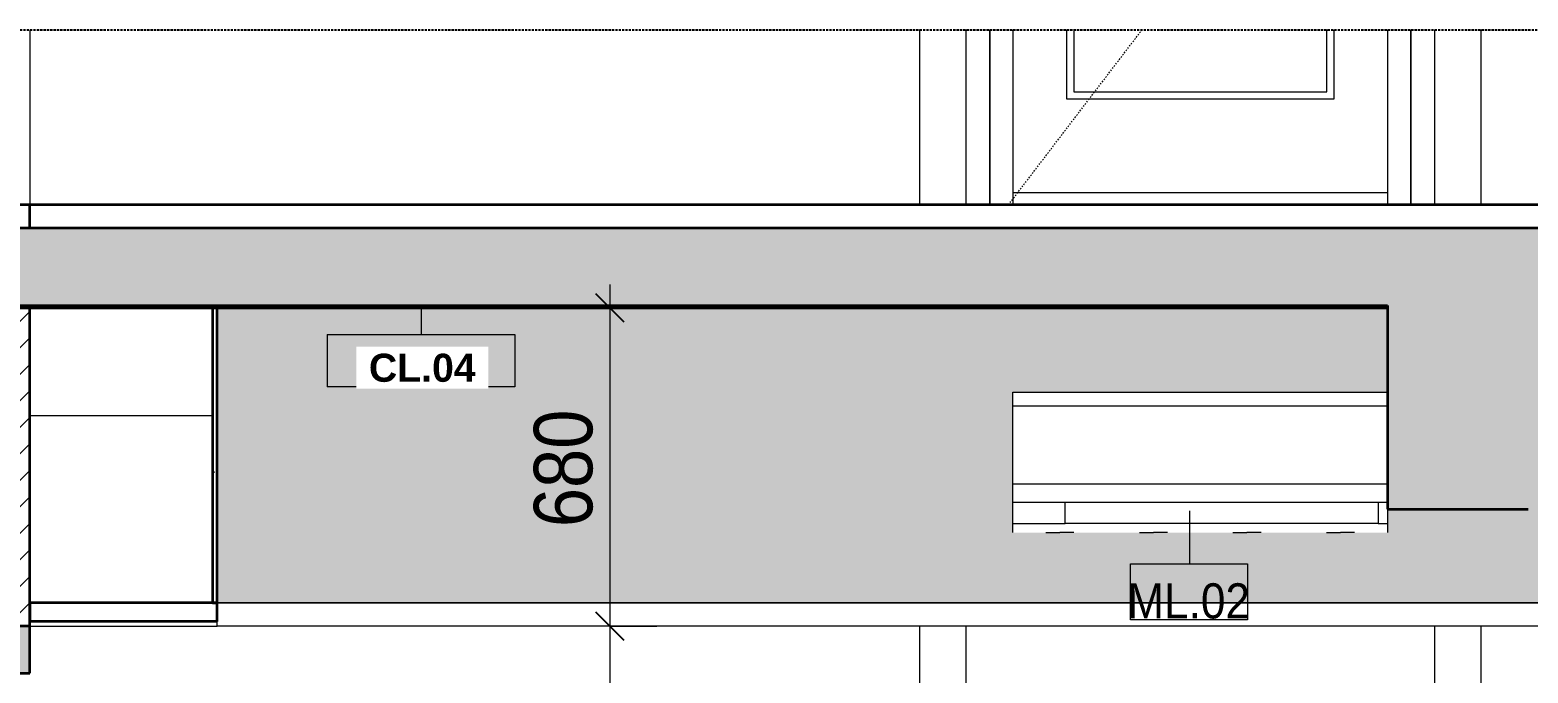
# Model space of a CAD drawing. Header units: millimetres. Extents: x 31444 to 224909, y 392 to 78637.
# Drawn here: x 49257 to 52457, y 4600 to 5973 of the extents above; entities that cross this region are included whole.
import ezdxf

# ---------------------------------------------------------------- set-up
doc = ezdxf.new("R2010")
doc.units = ezdxf.units.MM
for name, pattern in [('Centre', [31.75, 6.35, -4.7625, 15.875, -4.7625]), ('Dash', [6, 3, -3]), ('Hidden', [7.14375, 4.7625, -2.38125]), ('IMPORT-CENTER _2_', [40.64, 25.4, -5.08, 5.08, -5.08])]:
    doc.linetypes.add(name, pattern=pattern)
for name, color, linetype, lineweight in [('0-4', 90, 'Continuous', 5), ('A-ANNO-DIMS', 211, 'Continuous', 9), ('A-ANNO-DIMS-50', 211, 'Continuous', 9), ('A-CLNG', 13, 'Continuous', 18), ('A-CLNG-1', 250, 'Continuous', 35), ('A-CLNG-2', 7, 'Continuous', 18), ('A-CLNG-FNSH-1', 7, 'Continuous', 18), ('A-CLNG-IDEN', 151, 'Continuous', 9), ('A-CLNG-PATT-1', 7, 'Continuous', 18), ('A-CLNG-PATT-2', 71, 'Continuous', 25), ('A-DETL-GENF', 92, 'Continuous', 18), ('A-DETL-GENF-4', 9, 'Continuous', 18), ('A-DETL-GENF-5', 92, 'Hidden', 25), ('A-DETL-GENF-HDLN-1', 7, 'Dash', 18), ('A-DETL-MEDM', 33, 'Continuous', 35), ('A-DOOR', 31, 'Continuous', 18), ('A-DOOR-3', 7, 'Continuous', 18), ('A-FLOR-FNSH-1', 250, 'Continuous', 35), ('A-FLOR-LEVL-2', 51, 'Centre', 9), ('A-FLOR-PATT-1', 253, 'Continuous', 18), ('A-WALL', 113, 'Continuous', 18), ('A-WALL-2', 250, 'Continuous', 35), ('A-WALL-3', 7, 'Continuous', 18), ('A-WALL-PATT-2', 111, 'Continuous', 18), ('G-IMPT', 8, 'Continuous', 18), ('G-IMPT-5', 8, 'IMPORT-CENTER _2_', 18), ('M-EQPM', 50, 'Continuous', 18), ('M-EQPM-2', 7, 'Continuous', 18), ('M-EQPM-4', 50, 'Continuous', 25), ('M-EQPM-IDEN', 50, 'Continuous', 9), ('S-BEAM-1', 7, 'Continuous', 18), ('S-COLS-9', 7, 'Continuous', 18)]:
    doc.layers.add(name, color=color, linetype=linetype, lineweight=lineweight)
doc.styles.add('Arial_1', font='arial.ttf', dxfattribs={"width": 0.9, "height": 75})
doc.styles.add('Arial_B_3', font='arialbd.ttf', dxfattribs={"height": 60})
doc.styles.add('UTM Avo', font='', dxfattribs={"width": 0.9, "height": 125})
doc.styles.get('UTM Avo').set_extended_font_data('UTM Avo')
doc.dimstyles.new('1_Dim_chi_tiet_2_5', dxfattribs={"dimscale": 304.8, "dimtxt": 124.912619, "dimasz": 0.19685, "dimexe": 0.164042, "dimexo": 0.0625, "dimgap": 0.016404, "dimtad": 1, "dimdec": 0, "dimrnd": 5, "dimzin": 0, "dimdsep": 46, "dimtxsty": 'UTM Avo', "dimblk1": 'OBLIQUE', "dimblk2": 'OBLIQUE', "dimsah": 1, "dimcen": 0.09, "dimdle": 0.164042, "dimazin": 0, "dimtfac": 1, "dimtdec": 4, "dimtix": 1, "dimtmove": 0, "dimatfit": 3, "dimfxl": 0.328084, "dimfxlon": 1, "dimtvp": 1, "dimtolj": 1, "dimtzin": 0, "dimarcsym": 2})
pattern_1 = [(50, (37692.33, 15875), (364.368, -31.878), [38.1, -419.1]), (355, (37692.33, 15875), (-70.486, 382.113), [30.48, -335.28]), (100.451, (37722.7, 15872.34), (293.885, 350.233), [32.38, -356.18]), (46.184, (37692.33, 15976.6), (542.158, -84.086), [57.15, -628.65]), (96.636, (37737.5, 15969.6), (474.805, 494.855), [48.57, -534.27]), (351.184, (37692.33, 15976.6), (474.81, 494.85), [45.72, -502.92]), (21, (37743.13, 15951.2), (303.2285, -204.5305), [38.1, -419.1]), (326, (37743.13, 15951.2), (123.604, 368.376), [30.48, -335.28]), (71.451, (37768.4, 15934.16), (426.834, 163.843), [32.38, -356.18]), (37.5, (37692.33, 15875), (6.1766, 169.1102), [3.353, -327.863, 3.353, -337.007, -336.55]), (37.5, (37692.33, 15875), (6.1766, 169.1102), [-671.576, 3.353, -333.197]), (7.5, (37692.33, 15875), (133.639, 200.3615), [3.353, -190.703, 3.353, -320.243, -128.27]), (7.5, (37692.33, 15875), (133.639, 200.3615), [-517.652, 3.353, -124.917]), (327.5, (37579.05, 15875), (271.1818, -11.4584), [3.353, -123.647, 3.353, -392.887, -525.78]), (327.5, (37579.05, 15875), (271.1818, -11.4584), [-523.24, 3.353, -522.427]), (317.5, (37528.25, 15875), (296.2585, 50.853), [3.353, -161.747, 3.353, -259.791, -373.38]), (317.5, (37528.25, 15875), (296.2585, 50.853), [-428.244, 3.353, -370.027]), (45, (37692.33, 15875), (-125.7236, 125.7236), []), (45, (37692.33, 16065.5), (-125.7236, 125.7236), [])]
pattern_2 = [(0, (37692.33, 15875), (406.4, 101.6), [16.764, -288.036, 16.764, -288.036, -1625.6]), (0, (37692.33, 15875), (406.4, 101.6), [-609.6, 16.764, -592.836, 16.764, -288.036, -711.2]), (0, (37692.33, 15875), (406.4, 101.6), [-1524, 16.764, -186.436, 16.764, -491.236]), (120, (37844.73, 15925.8), (-291.1882, 301.1527), [16.764, -288.036, 16.764, -288.036, -1625.6]), (120, (37844.73, 15925.8), (-291.1882, 301.1527), [-609.6, 16.764, -592.836, 16.764, -288.036, -711.2]), (120, (37844.73, 15925.8), (-291.1882, 301.1527), [-1524, 16.764, -186.436, 16.764, -491.236]), (240, (37895.53, 16129), (-115.2118, -402.7527), [16.764, -288.036, 16.764, -288.036, -1625.6]), (240, (37895.53, 16129), (-115.2118, -402.7527), [-609.6, 16.764, -592.836, 16.764, -288.036, -711.2]), (240, (37895.53, 16129), (-115.2118, -402.7527), [-1524, 16.764, -186.436, 16.764, -491.236])]

# ---------------------------------------------------------------- blocks, each defined once
blk = doc.blocks.new('NCV_TKTC_KET CAU_rvt-2-TKCS_CĂN HỘ LOẠI 3 - MẶT CẮT 1')
at = {"layer": 'A-FLOR-PATT-1'}
h = blk.add_hatch(dxfattribs=at)
h.set_pattern_fill('FP_3', color=256, style=0, pattern_type=2)
h.set_pattern_definition(pattern_1)
h.paths.add_polyline_path([(37697, 5380), (37952.6, 5380), (37952.6, 5385), (33952.6, 5385), (33952.6, 5380), (37552.6, 5380)])
h.paths.add_polyline_path([(41852.6, 5380), (41852.6, 5385), (38252.6, 5385), (38252.6, 5380), (41846.5, 5380)])
h = blk.add_hatch(dxfattribs=at)
h.set_pattern_fill('FP_3', color=256, style=0, pattern_type=2)
h.set_pattern_definition(pattern_1)
h.paths.add_polyline_path([(37697, 5380), (37952.6, 5380), (37952.6, 5385), (33952.6, 5385), (33952.6, 5380), (37552.6, 5380)])
h.paths.add_polyline_path([(41852.6, 5380), (41852.6, 5385), (38252.6, 5385), (38252.6, 5380), (41846.5, 5380)])
at = {"layer": 'A-FLOR-FNSH-1'}
blk.add_line((33952.6, 5380), (37952.6, 5380), dxfattribs=at)
at = {"layer": 'S-BEAM-1'}
blk.add_line((35052.6, 5150), (35442.4, 5150), dxfattribs=at)
blk = doc.blocks.new('DOOR_CW_01 CANH MO-PANEL KINH - DIG_01-900x2200-CỬA NHÔM KÍNH-901215-TKCS_CĂN HỘ LOẠI 3 - MẶT CẮT 1')
at = {"layer": 'A-DETL-GENF-HDLN-1'}
blk.add_line((37142.6, 5600), (37427.8, 5973.5), dxfattribs=at)
at = {"layer": 'A-DOOR-3'}
for p, q in [((37102.6, 5973.5), (37102.6, 5600)), ((37152.6, 5600), (37152.6, 5973.5)), ((37267.6, 5826), (37267.6, 5973.5)), ((37282.6, 5973.5), (37282.6, 5841)), ((37822.6, 5841), (37822.6, 5973.5)), ((37837.6, 5973.5), (37837.6, 5826)), ((37952.6, 5973.5), (37952.6, 5600)), ((38002.6, 5600), (38002.6, 5973.5)), ((37837.6, 5826), (37267.6, 5826)), ((37282.6, 5841), (37822.6, 5841)), ((37152.6, 5626), (37952.6, 5626))]:
    blk.add_line(p, q, dxfattribs=at)
blk = doc.blocks.new('NCV_TKTC_TANG 2_rvt-2-TKCS_CĂN HỘ LOẠI 3 - MẶT CẮT 1')
at = {"layer": 'A-FLOR-FNSH-1'}
blk.add_line((41852.6, 5600), (35052.6, 5600), dxfattribs=at)
at = {"layer": 'A-WALL-3'}
for p, q in [((37052.6, 5600), (37052.6, 5973.5)), ((37102.6, 5700), (37102.6, 5973.5)), ((38002.6, 5973.5), (38002.6, 5700)), ((38052.6, 5973.5), (38052.6, 5600)), ((37102.6, 5600), (37102.6, 5700)), ((38002.6, 5700), (38002.6, 5600))]:
    blk.add_line(p, q, dxfattribs=at)
at = {"layer": 'S-COLS-9'}
for p, q in [((36952.6, 5973.5), (36952.6, 5600)), ((37052.6, 5600), (37052.6, 5973.5)), ((38052.6, 5973.5), (38052.6, 5600)), ((38152.6, 5600), (38152.6, 5973.5))]:
    blk.add_line(p, q, dxfattribs=at)
at = {"layer": 'A-DOOR'}
blk.add_blockref('DOOR_CW_01 CANH MO-PANEL KINH - DIG_01-900x2200-CỬA NHÔM KÍNH-901215-TKCS_CĂN HỘ LOẠI 3 - MẶT CẮT 1', (0, 0), dxfattribs=at)
blk = doc.blocks.new('CL_01-VÁCH DỰNG THẠCH CAO CĂN HỘ LOẠI 1-5A - CL_01-VÁCH DỰNG THẠCH CAO CĂN HỘ LOẠI 1A-5-814590-TKCS_CĂN HỘ LOẠI 3 - MẶT CẮT 1')
at = {"layer": 'A-CLNG-PATT-1'}
h = blk.add_hatch(dxfattribs=at)
h.set_pattern_fill('FP_4', color=256, style=0, pattern_type=2)
h.set_pattern_definition(pattern_2)
h.paths.add_polyline_path([(41052.6, 4750), (41062.6, 4750), (41062.6, 5380), (41052.6, 5380), (41052.6, 5032.3)])
h.paths.add_polyline_path([(35452.4, 4750), (35452.4, 5380), (35442.4, 5380), (35442.4, 4750)])
at = {"layer": 'A-CLNG-PATT-2'}
h = blk.add_hatch(dxfattribs=at)
h.set_pattern_fill('FP_5', color=256, style=0, pattern_type=2)
h.set_pattern_definition([(0, (37692.334, 15875), (203.2, 50.8), [16.764, -135.636, 16.764, -135.636, -812.8]), (0, (37692.334, 15875), (203.2, 50.8), [-304.8, 16.764, -288.036, 16.764, -135.636, -355.6]), (0, (37692.334, 15875), (203.2, 50.8), [-762, 16.764, -84.836, 16.764, -237.236]), (120, (37768.534, 15900.4), (-145.5941, 150.57636), [16.764, -135.636, 16.764, -135.636, -812.8]), (120, (37768.534, 15900.4), (-145.5941, 150.57636), [-304.8, 16.764, -288.036, 16.764, -135.636, -355.6]), (120, (37768.534, 15900.4), (-145.5941, 150.57636), [-762, 16.764, -84.836, 16.764, -237.236]), (240, (37793.934, 16002), (-57.6059, -201.37636), [16.764, -135.636, 16.764, -135.636, -812.8]), (240, (37793.934, 16002), (-57.6059, -201.37636), [-304.8, 16.764, -288.036, 16.764, -135.636, -355.6]), (240, (37793.934, 16002), (-57.6059, -201.37636), [-762, 16.764, -84.836, 16.764, -237.236])])
h.paths.add_polyline_path([(35452.4, 4750), (41052.6, 4750), (41052.6, 5380), (38252.6, 5380), (38252.6, 4950), (37952.6, 4950), (37952.2, 5380), (35452.4, 5380), (35452.4, 5032.3)])
h.paths.add_polyline_path([(37932.2, 4900), (37152.2, 4900), (37152.2, 5200), (37952.2, 5200), (37952.2, 4900)])
at = {"layer": 'A-CLNG-1'}
for p, q in [((35452.4, 5380), (35442.4, 5380)), ((35442.4, 5380), (35442.4, 4750)), ((35452.4, 4750), (35452.4, 5380)), ((41062.6, 5380), (41052.6, 5380)), ((41052.6, 5380), (41052.6, 4750)), ((41062.6, 4750), (41062.6, 5380)), ((35442.4, 4750), (35452.4, 4750)), ((41052.6, 4750), (41062.6, 4750))]:
    blk.add_line(p, q, dxfattribs=at)
at = {"layer": 'A-CLNG-2'}
blk.add_line((41052.6, 4750), (35452.6, 4750), dxfattribs=at)
blk = doc.blocks.new('Air_Conditioner_on_wall_20381 - Air_Conditioner_on_wall_20381-806652-TKCS_CĂN HỘ LOẠI 3 - MẶT CẮT 1')
at = {"layer": 'M-EQPM-2'}
for p, q in [((37152.2, 5170), (37152.2, 5200)), ((37152.2, 5200), (37952.2, 5200)), ((37952.2, 5200), (37952.2, 5170)), ((37152.2, 5004.1), (37152.2, 5170)), ((37952.2, 5170), (37152.2, 5170)), ((37952.2, 5170), (37952.2, 5004.1)), ((37152.2, 4964.8), (37152.2, 5004.1)), ((37152.2, 5004.1), (37952.2, 5004.1)), ((37952.2, 5004.1), (37952.2, 4964.8)), ((37152.2, 4919.1), (37152.2, 4964.8)), ((37152.2, 4964.8), (37264.2, 4964.8)), ((37264.2, 4964.8), (37932.2, 4964.8)), ((37264.2, 4919.1), (37264.2, 4964.8)), ((37932.2, 4964.8), (37952.2, 4964.8)), ((37932.2, 4964.8), (37932.2, 4919.1)), ((37952.2, 4964.8), (37952.2, 4919.1)), ((37152.2, 4900), (37152.2, 4919.1)), ((37152.2, 4919.1), (37264.2, 4919.1)), ((37222.3, 4900), (37252.2, 4900)), ((37282.2, 4900), (37252.2, 4900)), ((37932.2, 4919.1), (37264.2, 4919.1)), ((37422.3, 4900), (37452.2, 4900)), ((37482.2, 4900), (37452.2, 4900)), ((37622.3, 4900), (37652.2, 4900)), ((37682.2, 4900), (37652.2, 4900)), ((37822.3, 4900), (37852.2, 4900)), ((37882.2, 4900), (37852.2, 4900)), ((37932.2, 4919.1), (37952.2, 4919.1)), ((37952.2, 4919.1), (37952.2, 4900))]:
    blk.add_line(p, q, dxfattribs=at)
blk = doc.blocks.new('NCV_TKTC_TANG 1_rvt-2-TKCS_CĂN HỘ LOẠI 3 - MẶT CẮT 1')
at = {"layer": 'A-CLNG-PATT-1'}
h = blk.add_hatch(dxfattribs=at)
h.set_pattern_fill('FP_4', color=256, style=0, pattern_type=2)
h.set_pattern_definition(pattern_2)
h.paths.add_polyline_path([(41852.6, 4700), (41852.6, 4710), (41052.6, 4710), (41052.6, 4700), (41703.8, 4700)])
h.paths.add_polyline_path([(35452.6, 4700), (35452.4, 4710), (35052.6, 4710), (35052.6, 4700), (35452.4, 4700)])
at = {"layer": 'A-CLNG-1'}
for p, q in [((35452.6, 5385), (35452.6, 5380)), ((35452.6, 5380), (37952.6, 5380)), ((35452.6, 4750), (35052.6, 4750)), ((35052.6, 4750), (35052.6, 4710)), ((35452.6, 4710), (35452.6, 4750)), ((35452.6, 4710), (35052.6, 4710))]:
    blk.add_line(p, q, dxfattribs=at)
at = {"layer": 'A-CLNG-2'}
for p, q in [((35452.6, 4750), (41052.6, 4750)), ((41052.6, 4700), (35452.6, 4700))]:
    blk.add_line(p, q, dxfattribs=at)
at = {"layer": 'A-CLNG-FNSH-1'}
for p, q in [((35052.6, 4710), (35052.6, 4700)), ((35452.6, 4700), (35452.6, 4710)), ((35052.6, 4700), (35452.6, 4700))]:
    blk.add_line(p, q, dxfattribs=at)
at = {"layer": 'A-WALL-3'}
for p, q in [((37052.6, 2200), (37052.6, 4700)), ((38052.6, 4700), (38052.6, 2200))]:
    blk.add_line(p, q, dxfattribs=at)
at = {"layer": 'S-COLS-9'}
for p, q in [((36952.6, 4700), (36952.6, 2200)), ((37052.6, 2200), (37052.6, 4700)), ((38052.6, 4700), (38052.6, 2200)), ((38152.6, 2200), (38152.6, 4700))]:
    blk.add_line(p, q, dxfattribs=at)
at = {"layer": 'A-CLNG'}
blk.add_blockref('CL_01-VÁCH DỰNG THẠCH CAO CĂN HỘ LOẠI 1-5A - CL_01-VÁCH DỰNG THẠCH CAO CĂN HỘ LOẠI 1A-5-814590-TKCS_CĂN HỘ LOẠI 3 - MẶT CẮT 1', (0, 0), dxfattribs=at)
at = {"layer": 'M-EQPM'}
blk.add_blockref('Air_Conditioner_on_wall_20381 - Air_Conditioner_on_wall_20381-806652-TKCS_CĂN HỘ LOẠI 3 - MẶT CẮT 1', (0, 0), dxfattribs=at)
blk = doc.blocks.new('TKTC_XREF_251221_MB TANG 2-7 - TKTC_XREF_260130_MB TANG 2-5_dwg_$cc-4746798-TKCS_CĂN HỘ LOẠI 3 - MẶT CẮT 1')
at = {"layer": 'G-IMPT-5'}
for p, q in [((37553.2, 5600), (37432.1, 5600)), ((37493, 5600), (37492.2, 5600))]:
    blk.add_line(p, q, dxfattribs=at)
at = {"layer": 'M-EQPM'}
for p, q in [((37537.6, 5600), (37447.6, 5600)), ((37447.6, 5600), (37492.6, 5600)), ((37492.3, 5600), (37492.3, 5600)), ((37492.6, 5600), (37537.6, 5600))]:
    blk.add_line(p, q, dxfattribs=at)
blk = doc.blocks.new('TKTC_XREF_251221_MB TANG 2-7 - TKTC_XREF_260130_MB TANG 2-5_dwg_CUM U_DN100-V27-TKCS_CĂN HỘ LOẠI 3 - MẶT CẮT 1')
at = {"layer": 'G-IMPT'}
for p, q in [((37438.5, 5600), (37437, 5600)), ((37437, 5600), (37449.1, 5600)), ((37438.5, 5600), (37440.8, 5600)), ((37447.6, 5600), (37438.5, 5600)), ((37439.6, 5600), (37446.5, 5600)), ((37548.8, 5600), (37439.9, 5600)), ((37440.8, 5600), (37445.3, 5600)), ((37441, 5600), (37441.8, 5600)), ((37441, 5600), (37445.1, 5600)), ((37441.8, 5600), (37444.3, 5600)), ((37441.8, 5600), (37444.3, 5600)), ((37441.8, 5600), (37444.3, 5600)), ((37444.3, 5600), (37445.1, 5600)), ((37445.3, 5600), (37447.6, 5600)), ((37542.5, 5600), (37446.2, 5600)), ((37446.2, 5600), (37449.4, 5600)), ((37449.1, 5600), (37447.6, 5600)), ((37539.4, 5600), (37449.4, 5600)), ((37542.5, 5600), (37539.4, 5600)), ((37541.1, 5600), (37539.6, 5600)), ((37539.6, 5600), (37551.7, 5600)), ((37541.1, 5600), (37543.4, 5600)), ((37550.2, 5600), (37541.1, 5600)), ((37542.3, 5600), (37549.1, 5600)), ((37543.4, 5600), (37547.9, 5600)), ((37543.7, 5600), (37544.4, 5600)), ((37543.7, 5600), (37547.7, 5600)), ((37544.4, 5600), (37546.9, 5600)), ((37544.4, 5600), (37546.9, 5600)), ((37544.4, 5600), (37546.9, 5600)), ((37546.9, 5600), (37547.7, 5600)), ((37547.9, 5600), (37550.2, 5600)), ((37551.7, 5600), (37550.2, 5600))]:
    blk.add_line(p, q, dxfattribs=at)
blk = doc.blocks.new('TKTC_XREF_251221_MB TANG 2-7 - TKTC_XREF_260130_MB TANG 2-5_dwg_THU NUOC - THU NUOC-444531-TKCS_MB TẦNG 1-4746810-TKCS_CĂN HỘ LOẠI 3 - MẶT CẮT 1')
at = {"layer": 'G-IMPT'}
for p, q in [((36628.7, 5600), (36478.7, 5600)), ((36478.7, 5600), (36628.7, 5600)), ((36603.7, 5600), (36503.7, 5600)), ((36503.7, 5600), (36603.7, 5600)), ((36598.7, 5600), (36508.7, 5600)), ((36508.7, 5600), (36598.7, 5600)), ((36508.7, 5600), (36598.7, 5600)), ((36598.7, 5600), (36508.7, 5600)), ((36521.6, 5600), (36521.6, 5600)), ((36521.6, 5600), (36521.6, 5600)), ((36521.6, 5600), (36521.6, 5600)), ((36521.6, 5600), (36545.7, 5600)), ((36545.7, 5600), (36521.6, 5600)), ((36585.8, 5600), (36521.6, 5600)), ((36521.6, 5600), (36585.8, 5600)), ((36585.8, 5600), (36521.6, 5600)), ((36521.6, 5600), (36585.8, 5600)), ((36533.9, 5600), (36533.9, 5600)), ((36533.9, 5600), (36533.9, 5600)), ((36573.4, 5600), (36533.9, 5600)), ((36533.9, 5600), (36573.4, 5600)), ((36573.4, 5600), (36533.9, 5600)), ((36533.9, 5600), (36573.4, 5600)), ((36543.9, 5600), (36543.9, 5600)), ((36543.9, 5600), (36543.9, 5600)), ((36563.5, 5600), (36543.9, 5600)), ((36543.9, 5600), (36563.5, 5600)), ((36563.5, 5600), (36543.9, 5600)), ((36543.9, 5600), (36563.5, 5600)), ((36585.8, 5600), (36561.7, 5600)), ((36561.7, 5600), (36585.8, 5600)), ((36563.5, 5600), (36563.5, 5600)), ((36563.5, 5600), (36563.5, 5600)), ((36573.4, 5600), (36573.4, 5600)), ((36573.4, 5600), (36573.4, 5600)), ((36585.8, 5600), (36585.8, 5600)), ((36585.8, 5600), (36585.8, 5600)), ((36585.8, 5600), (36585.8, 5600))]:
    blk.add_line(p, q, dxfattribs=at)
blk = doc.blocks.new('TKTC_XREF_251221_MB TANG 2-7 - TKTC_XREF_260130_MB TANG 2-5_dwg_$cc-V28-TKCS_CĂN HỘ LOẠI 3 - MẶT CẮT 1')
at = {"layer": 'G-IMPT-5'}
for p, q in [((37554.2, 5600), (37433.1, 5600)), ((37494.1, 5600), (37493.3, 5600))]:
    blk.add_line(p, q, dxfattribs=at)
at = {"layer": 'M-EQPM'}
for p, q in [((37538.7, 5600), (37448.7, 5600)), ((37448.7, 5600), (37493.7, 5600)), ((37493.4, 5600), (37493.4, 5600)), ((37493.7, 5600), (37538.7, 5600))]:
    blk.add_line(p, q, dxfattribs=at)
blk = doc.blocks.new('TKTC_XREF_251221_MB TANG 2-7 - TKTC_XREF_260130_MB TANG 2-5_dwg_CUM U_DN100-V29-TKCS_CĂN HỘ LOẠI 3 - MẶT CẮT 1')
at = {"layer": 'G-IMPT'}
for p, q in [((37439.6, 5600), (37438.1, 5600)), ((37438.1, 5600), (37450.2, 5600)), ((37439.6, 5600), (37441.9, 5600)), ((37448.7, 5600), (37439.6, 5600)), ((37440.7, 5600), (37447.5, 5600)), ((37549.9, 5600), (37441, 5600)), ((37441.9, 5600), (37446.4, 5600)), ((37442.1, 5600), (37442.9, 5600)), ((37442.1, 5600), (37446.2, 5600)), ((37442.9, 5600), (37445.4, 5600)), ((37442.9, 5600), (37445.4, 5600)), ((37442.9, 5600), (37445.4, 5600)), ((37445.4, 5600), (37446.2, 5600)), ((37446.4, 5600), (37448.7, 5600)), ((37543.6, 5600), (37447.3, 5600)), ((37447.3, 5600), (37450.5, 5600)), ((37450.2, 5600), (37448.7, 5600)), ((37540.5, 5600), (37450.5, 5600)), ((37543.6, 5600), (37540.5, 5600)), ((37542.2, 5600), (37540.7, 5600)), ((37540.7, 5600), (37552.8, 5600)), ((37542.2, 5600), (37544.5, 5600)), ((37551.3, 5600), (37542.2, 5600)), ((37543.4, 5600), (37550.2, 5600)), ((37544.5, 5600), (37549, 5600)), ((37544.7, 5600), (37545.5, 5600)), ((37544.7, 5600), (37548.8, 5600)), ((37545.5, 5600), (37548, 5600)), ((37545.5, 5600), (37548, 5600)), ((37545.5, 5600), (37548, 5600)), ((37548, 5600), (37548.8, 5600)), ((37549, 5600), (37551.3, 5600)), ((37552.8, 5600), (37551.3, 5600))]:
    blk.add_line(p, q, dxfattribs=at)
blk = doc.blocks.new('TKTC_XREF_251221_MB TANG 2-7 - TKTC_XREF_260130_MB TANG 2-5_dwg_THU NUOC - THU NUOC-444531-TKCS_MB TẦNG 1-4746804-TKCS_CĂN HỘ LOẠI 3 - MẶT CẮT 1')
at = {"layer": 'G-IMPT'}
for p, q in [((34278.6, 5600), (34128.6, 5600)), ((34128.6, 5600), (34278.6, 5600)), ((34253.6, 5600), (34153.6, 5600)), ((34153.6, 5600), (34253.6, 5600)), ((34248.6, 5600), (34158.6, 5600)), ((34158.6, 5600), (34248.6, 5600)), ((34158.6, 5600), (34248.6, 5600)), ((34248.6, 5600), (34158.6, 5600)), ((34171.5, 5600), (34171.5, 5600)), ((34171.5, 5600), (34171.5, 5600)), ((34171.5, 5600), (34171.5, 5600)), ((34171.5, 5600), (34195.6, 5600)), ((34195.6, 5600), (34171.5, 5600)), ((34235.7, 5600), (34171.5, 5600)), ((34171.5, 5600), (34235.7, 5600)), ((34235.7, 5600), (34171.5, 5600)), ((34171.5, 5600), (34235.7, 5600)), ((34183.8, 5600), (34183.8, 5600)), ((34183.8, 5600), (34183.8, 5600)), ((34223.3, 5600), (34183.8, 5600)), ((34183.8, 5600), (34223.3, 5600)), ((34223.3, 5600), (34183.8, 5600)), ((34183.8, 5600), (34223.3, 5600)), ((34193.8, 5600), (34193.8, 5600)), ((34193.8, 5600), (34193.8, 5600)), ((34213.4, 5600), (34193.8, 5600)), ((34193.8, 5600), (34213.4, 5600)), ((34213.4, 5600), (34193.8, 5600)), ((34193.8, 5600), (34213.4, 5600)), ((34235.7, 5600), (34211.6, 5600)), ((34211.6, 5600), (34235.7, 5600)), ((34213.4, 5600), (34213.4, 5600)), ((34213.4, 5600), (34213.4, 5600)), ((34223.3, 5600), (34223.3, 5600)), ((34223.3, 5600), (34223.3, 5600)), ((34235.7, 5600), (34235.7, 5600)), ((34235.7, 5600), (34235.7, 5600)), ((34235.7, 5600), (34235.7, 5600))]:
    blk.add_line(p, q, dxfattribs=at)
blk = doc.blocks.new('TKTC_XREF_251221_MB TANG 2-7 - TKTC_XREF_260130_MB TANG 2-5_dwg_CUM U_DN100-V30-TKCS_CĂN HỘ LOẠI 3 - MẶT CẮT 1')
at = {"layer": 'G-IMPT'}
for p, q in [((37834.5, 5600), (37836.8, 5600)), ((37835.6, 5600), (37842.5, 5600)), ((37835.9, 5600), (37836.3, 5600)), ((37945.2, 5600), (37836.3, 5600)), ((37836.8, 5600), (37841.3, 5600)), ((37836.8, 5600), (37836.8, 5600)), ((37837, 5600), (37837.8, 5600)), ((37837.8, 5600), (37840.3, 5600)), ((37837.8, 5600), (37840.3, 5600)), ((37837.8, 5600), (37840.3, 5600)), ((37840.3, 5600), (37841.1, 5600)), ((37841.3, 5600), (37843.6, 5600)), ((37841.4, 5600), (37841.3, 5600)), ((37938.9, 5600), (37842.6, 5600)), ((37935.7, 5600), (37845.7, 5600)), ((37937.1, 5600), (37939.4, 5600)), ((37938.3, 5600), (37945.1, 5600)), ((37939.4, 5600), (37944, 5600)), ((37939.4, 5600), (37939.4, 5600)), ((37939.6, 5600), (37940.4, 5600)), ((37940.4, 5600), (37942.9, 5600)), ((37940.4, 5600), (37942.9, 5600)), ((37940.4, 5600), (37942.9, 5600)), ((37942.9, 5600), (37943.7, 5600)), ((37944, 5600), (37946.2, 5600)), ((37944, 5600), (37944, 5600)), ((37944.9, 5600), (37945.2, 5600))]:
    blk.add_line(p, q, dxfattribs=at)
at = {"layer": 'G-IMPT', "flags": 128}
for points in [[(37834.5, 5600), (37833, 5600), (37833, 5600), (37845.2, 5600), (37845.2, 5600), (37843.6, 5600)], [(37843.6, 5600), (37843.6, 5600), (37834.5, 5600), (37834.5, 5600)], [(37837, 5600), (37837, 5600), (37841.1, 5600), (37841.1, 5600)], [(37842.3, 5600), (37842.6, 5600), (37845.7, 5600)], [(37938.6, 5600), (37938.9, 5600), (37935.7, 5600)], [(37937.2, 5600), (37935.7, 5600), (37935.7, 5600), (37947.8, 5600), (37947.8, 5600), (37946.3, 5600)], [(37946.2, 5600), (37946.3, 5600), (37937.2, 5600), (37937.1, 5600)], [(37939.7, 5600), (37939.6, 5600), (37943.7, 5600), (37943.7, 5600)]]:
    blk.add_lwpolyline(points, dxfattribs=at)
blk = doc.blocks.new('TKTC_XREF_251221_MB TANG 2-7 - TKTC_XREF_251221_MB TANG 2-7-2039446-TKCS_CĂN HỘ LOẠI 3 - MẶT CẮT 1')
at = {"layer": 'M-EQPM'}
for p, q in [((37553.6, 5600), (37434, 5600)), ((37434, 5600), (37553.6, 5600)), ((37435, 5600), (37554.6, 5600)), ((37554.6, 5600), (37435, 5600)), ((37435, 5600), (37554.6, 5600)), ((37436.1, 5600), (37555.7, 5600)), ((37552.6, 5600), (37436.8, 5600)), ((37436.8, 5600), (37552.6, 5600)), ((37552.6, 5600), (37436.8, 5600)), ((37436.8, 5600), (37552.6, 5600)), ((37554.6, 5600), (37436.8, 5600)), ((37553.6, 5600), (37437.8, 5600)), ((37437.8, 5600), (37553.6, 5600)), ((37553.6, 5600), (37437.8, 5600)), ((37437.8, 5600), (37553.6, 5600)), ((37555.7, 5600), (37437.8, 5600)), ((37952.6, 5600), (37832.9, 5600)), ((37832.9, 5600), (37833.2, 5600)), ((37953.3, 5600), (37832.9, 5600)), ((37832.9, 5600), (37953.3, 5600)), ((37833.2, 5600), (37953, 5600)), ((37953, 5600), (37952.6, 5600))]:
    blk.add_line(p, q, dxfattribs=at)
at = {"layer": 'M-EQPM-4'}
blk.add_line((33852.6, 5600), (43073.5, 5600), dxfattribs=at)
for name, p in [('TKTC_XREF_251221_MB TANG 2-7 - TKTC_XREF_260130_MB TANG 2-5_dwg_THU NUOC - THU NUOC-444531-TKCS_MB TẦNG 1-4746804-TKCS_CĂN HỘ LOẠI 3 - MẶT CẮT 1', (2349.1, 0)), ('TKTC_XREF_251221_MB TANG 2-7 - TKTC_XREF_260130_MB TANG 2-5_dwg_THU NUOC - THU NUOC-444531-TKCS_MB TẦNG 1-4746810-TKCS_CĂN HỘ LOẠI 3 - MẶT CẮT 1', (0, 0)), ('TKTC_XREF_251221_MB TANG 2-7 - TKTC_XREF_260130_MB TANG 2-5_dwg_THU NUOC - THU NUOC-444531-TKCS_MB TẦNG 1-4746810-TKCS_CĂN HỘ LOẠI 3 - MẶT CẮT 1', (0, 0)), ('TKTC_XREF_251221_MB TANG 2-7 - TKTC_XREF_260130_MB TANG 2-5_dwg_THU NUOC - THU NUOC-444531-TKCS_MB TẦNG 1-4746810-TKCS_CĂN HỘ LOẠI 3 - MẶT CẮT 1', (0, 0)), ('TKTC_XREF_251221_MB TANG 2-7 - TKTC_XREF_260130_MB TANG 2-5_dwg_THU NUOC - THU NUOC-444531-TKCS_MB TẦNG 1-4746804-TKCS_CĂN HỘ LOẠI 3 - MẶT CẮT 1', (2350.1, 0)), ('TKTC_XREF_251221_MB TANG 2-7 - TKTC_XREF_260130_MB TANG 2-5_dwg_$cc-4746798-TKCS_CĂN HỘ LOẠI 3 - MẶT CẮT 1', (-1, 0)), ('TKTC_XREF_251221_MB TANG 2-7 - TKTC_XREF_260130_MB TANG 2-5_dwg_$cc-4746798-TKCS_CĂN HỘ LOẠI 3 - MẶT CẮT 1', (0, 0)), ('TKTC_XREF_251221_MB TANG 2-7 - TKTC_XREF_260130_MB TANG 2-5_dwg_$cc-4746798-TKCS_CĂN HỘ LOẠI 3 - MẶT CẮT 1', (0, 0)), ('TKTC_XREF_251221_MB TANG 2-7 - TKTC_XREF_260130_MB TANG 2-5_dwg_$cc-V28-TKCS_CĂN HỘ LOẠI 3 - MẶT CẮT 1', (0, 0)), ('TKTC_XREF_251221_MB TANG 2-7 - TKTC_XREF_260130_MB TANG 2-5_dwg_CUM U_DN100-V27-TKCS_CĂN HỘ LOẠI 3 - MẶT CẮT 1', (-1, 0)), ('TKTC_XREF_251221_MB TANG 2-7 - TKTC_XREF_260130_MB TANG 2-5_dwg_CUM U_DN100-V27-TKCS_CĂN HỘ LOẠI 3 - MẶT CẮT 1', (0, 0)), ('TKTC_XREF_251221_MB TANG 2-7 - TKTC_XREF_260130_MB TANG 2-5_dwg_CUM U_DN100-V27-TKCS_CĂN HỘ LOẠI 3 - MẶT CẮT 1', (0, 0)), ('TKTC_XREF_251221_MB TANG 2-7 - TKTC_XREF_260130_MB TANG 2-5_dwg_CUM U_DN100-V29-TKCS_CĂN HỘ LOẠI 3 - MẶT CẮT 1', (0, 0)), ('TKTC_XREF_251221_MB TANG 2-7 - TKTC_XREF_260130_MB TANG 2-5_dwg_$cc-V28-TKCS_CĂN HỘ LOẠI 3 - MẶT CẮT 1', (397.1, 0)), ('TKTC_XREF_251221_MB TANG 2-7 - TKTC_XREF_260130_MB TANG 2-5_dwg_CUM U_DN100-V30-TKCS_CĂN HỘ LOẠI 3 - MẶT CẮT 1', (0, 0))]:
    blk.add_blockref(name, p)
blk = doc.blocks.new('BORDER VIEW - BORDER VIEW-3699855-TKCS_CĂN HỘ LOẠI 3 - MẶT CẮT 1')
at = {"layer": 'A-DETL-GENF-5'}
blk.add_line((33302.6, 5973.5), (42923.5, 5973.5), dxfattribs=at)
blk = doc.blocks.new('DIMBLOCK70-TKCS_CĂN HỘ LOẠI 3 - MẶT CẮT 1')
at = {"layer": 'A-ANNO-DIMS-50', "lineweight": 25}
for p, q in [((50496.1, 5380), (50466.1, 5410)), ((50496.1, 5380), (50526.1, 5350)), ((50496.1, 4700), (50466.1, 4730)), ((50496.1, 4700), (50526.1, 4670))]:
    blk.add_line(p, q, dxfattribs=at)
at = {"layer": 'A-ANNO-DIMS-50'}
for p, q in [((50496.1, 5430), (50496.1, 4700)), ((50596.1, 5380), (50446.1, 5380)), ((50496.1, 5380), (50596.1, 5380)), ((50596.1, 4700), (50446.1, 4700)), ((50496.1, 4700), (50596.1, 4700))]:
    blk.add_line(p, q, dxfattribs=at)
at = {"layer": 'A-ANNO-DIMS-50', "color": 0, "insert": (50333.7, 4911.6), "char_height": 125, "width": 308.118, "attachment_point": 1, "rotation": 90, "line_spacing_factor": 1.110334, "style": 'UTM Avo'}
blk.add_mtext('680', dxfattribs=at)
blk = doc.blocks.new('_Oblique')
at = {"color": 0, "linetype": 'ByBlock', "lineweight": -2}
blk.add_line((-0.5, -0.5), (0.5, 0.5), dxfattribs=at)
blk = doc.blocks.new('DIMBLOCK71-TKCS_CĂN HỘ LOẠI 3 - MẶT CẮT 1')
at = {"layer": 'A-ANNO-DIMS-50', "lineweight": 25}
for p, q in [((50496.1, 4700), (50466.1, 4730)), ((50496.1, 4700), (50526.1, 4670)), ((50496.1, 2200), (50466.1, 2230)), ((50496.1, 2200), (50526.1, 2170))]:
    blk.add_line(p, q, dxfattribs=at)
at = {"layer": 'A-ANNO-DIMS-50'}
for p, q in [((50596.1, 4700), (50446.1, 4700)), ((50496.1, 4700), (50496.1, 2150)), ((50496.1, 4700), (50596.1, 4700)), ((50596.1, 2200), (50446.1, 2200)), ((50496.1, 2200), (50596.1, 2200))]:
    blk.add_line(p, q, dxfattribs=at)
at = {"layer": 'A-ANNO-DIMS-50', "color": 0, "insert": (50333.7, 3278.8), "char_height": 125, "width": 410.824, "attachment_point": 1, "rotation": 90, "line_spacing_factor": 1.110334, "style": 'UTM Avo'}
blk.add_mtext('2500', dxfattribs=at)
blk = doc.blocks.new('M_ME Tag - Boxed-4073756-TKCS_CĂN HỘ LOẠI 3 - MẶT CẮT 1')
at = {"layer": 'M-EQPM-IDEN'}
for p, q in [((37403.2, 4713.5), (37403.2, 4833.5)), ((37403.2, 4833.5), (37653.2, 4833.5)), ((37653.2, 4833.5), (37653.2, 4713.5)), ((37653.2, 4713.5), (37403.2, 4713.5))]:
    blk.add_line(p, q, dxfattribs=at)
blk = doc.blocks.new('M_Ceiling Tag w Height - M_Ceiling Tag-4076437-TKCS_CĂN HỘ LOẠI 3 - MẶT CẮT 1')
at = {"layer": 'A-CLNG-IDEN'}
for p, q in [((35687.3, 5322.8), (35687.3, 5211.6)), ((35687.3, 5322.8), (36088.5, 5322.8)), ((36088.5, 5322.8), (36088.5, 5211.6)), ((36088.5, 5211.6), (35687.3, 5211.6))]:
    blk.add_line(p, q, dxfattribs=at)

msp = doc.modelspace()

# ---------------------------------------------------------------- hatches: boundary and pattern name
at = {"layer": 'A-DETL-GENF-4'}
h = msp.add_hatch(dxfattribs=at)
h.set_pattern_fill('FP_3', color=256, style=0, pattern_type=2)
h.set_pattern_definition([(50, (51897.1, 15875), (364.368, -31.8783), [38.1, -419.1]), (355, (51897.1, 15875), (-70.486, 382.113), [30.48, -335.28]), (100.451, (51927.47, 15872.34), (293.885, 350.233), [32.38, -356.18]), (46.184, (51897.1, 15976.6), (542.158, -84.086), [57.15, -628.65]), (96.636, (51942.3, 15969.6), (474.805, 494.855), [48.57, -534.27]), (351.184, (51897.1, 15976.6), (474.81, 494.85), [45.72, -502.92]), (21, (51947.9, 15951.2), (303.2285, -204.5305), [38.1, -419.1]), (326, (51947.9, 15951.2), (123.604, 368.376), [30.48, -335.28]), (71.451, (51973.18, 15934.16), (426.834, 163.843), [32.38, -356.18]), (37.5, (51897.11, 15875), (6.1766, 169.1102), [3.353, -327.863, 3.353, -337.007, -336.55]), (37.5, (51897.11, 15875), (6.1766, 169.1102), [-671.576, 3.353, -333.197]), (7.5, (51897.11, 15875), (133.6389, 200.3615), [3.353, -190.703, 3.353, -320.243, -128.27]), (7.5, (51897.11, 15875), (133.6389, 200.3615), [-517.652, 3.353, -124.917]), (327.5, (51783.83, 15875), (271.1818, -11.4584), [3.353, -123.647, 3.353, -392.887, -525.78]), (327.5, (51783.83, 15875), (271.1818, -11.4584), [-523.24, 3.353, -522.427]), (317.5, (51733.03, 15875), (296.2585, 50.853), [3.353, -161.747, 3.353, -259.791, -373.38]), (317.5, (51733.03, 15875), (296.2585, 50.853), [-428.244, 3.353, -370.027]), (45, (51897.11, 15875), (-125.7236, 125.7236), []), (45, (51897.11, 16065.5), (-125.7236, 125.7236), [])])
h.paths.add_polyline_path([(48057.3, 1550), (48157.3, 1550), (48157.3, 1980), (52157.4, 1980), (52157.4, 1550), (52457.4, 1550), (52457.4, 1980), (56057.3, 1980), (56057.3, 1700), (56257.3, 1700), (56257.4, 1960), (57278.3, 1960), (57278.3, 2130), (56257.4, 2130), (56257.4, 2150), (49057.3, 2150), (49057.3, 2100), (48057.3, 2100), (48057.3, 2300), (47857.3, 2300), (47857.4, 1550), (47950.1, 1550)])
h.paths.add_polyline_path([(56057.4, 4400), (56257.4, 4400), (56257.4, 4500), (56057.4, 4500), (56057.4, 4411.8)])
h.paths.add_polyline_path([(49057.3, 4600), (49257.3, 4600), (49257.3, 4700), (49057.3, 4700)])
h.paths.add_polyline_path([(52157.4, 4950), (52457.4, 4950), (52457.4, 5385), (56057.3, 5385), (56057.4, 5100), (56257.3, 5100), (56257.4, 5360), (57278.3, 5360), (57278.3, 5530), (56257.4, 5530), (56257.4, 5550), (48057.3, 5550), (48057.3, 5700), (47857.3, 5700), (47857.3, 4950), (48157.3, 4950), (48157.3, 5385), (52157.4, 5385), (52157.4, 5032.3)])
at = {"layer": 'A-WALL-PATT-2'}
h = msp.add_hatch(dxfattribs=at)
h.set_pattern_fill('FP_7', color=256, style=0, pattern_type=2)
h.set_pattern_definition([(45, (51897.11, 15875), (-28.28427, 28.28427), [])])
h.paths.add_polyline_path([(49097.3, 2150), (49257.3, 2150), (49257.3, 2200), (49057.3, 2200), (49057.3, 2150)])
h.paths.add_polyline_path([(49257.3, 4700), (49257.3, 5380), (49057.3, 5380), (49057.3, 4700), (49082.3, 4700)])

# ---------------------------------------------------------------- linework, layer by layer
at = {"layer": 'A-CLNG-IDEN'}
msp.add_line((50092.7, 5377.3), (50092.7, 5322.8), dxfattribs=at)
at = {"layer": 'A-DETL-MEDM'}
for p, q in [((56257.4, 5550), (48057.3, 5550)), ((48157.3, 5385), (52157.4, 5385)), ((52157.4, 5385), (52157.4, 4950)), ((52157.4, 4950), (52457.4, 4950)), ((49257.3, 4700), (49057.3, 4700)), ((49257.3, 4600), (49257.3, 4700)), ((49057.3, 4600), (49257.3, 4600))]:
    msp.add_line(p, q, dxfattribs=at)
at = {"layer": 'A-FLOR-LEVL-2'}
msp.add_line((46833.7, 5600), (58162.2, 5600), dxfattribs=at)
at = {"layer": 'A-WALL'}
msp.add_line((49257.3, 5973.5), (49257.3, 5600), dxfattribs=at)
at = {"layer": 'A-WALL-2'}
for p, q in [((49257.3, 5600), (49057.3, 5600)), ((49257.3, 5550), (49257.3, 5600)), ((49257.3, 4700), (49257.3, 5385))]:
    msp.add_line(p, q, dxfattribs=at)
at = {"layer": 'M-EQPM-IDEN'}
msp.add_line((51733.9, 4946.7), (51733.9, 4833.5), dxfattribs=at)

# ---------------------------------------------------------------- block references
at = {"layer": '0-4'}
for name in ['NCV_TKTC_TANG 2_rvt-2-TKCS_CĂN HỘ LOẠI 3 - MẶT CẮT 1', 'NCV_TKTC_KET CAU_rvt-2-TKCS_CĂN HỘ LOẠI 3 - MẶT CẮT 1', 'NCV_TKTC_TANG 1_rvt-2-TKCS_CĂN HỘ LOẠI 3 - MẶT CẮT 1']:
    msp.add_blockref(name, (14204.8, 0), dxfattribs=at)
at = {"layer": 'A-CLNG-IDEN'}
msp.add_blockref('M_Ceiling Tag w Height - M_Ceiling Tag-4076437-TKCS_CĂN HỘ LOẠI 3 - MẶT CẮT 1', (14204.8, 0), dxfattribs=at)
at = {"layer": 'A-DETL-GENF'}
msp.add_blockref('BORDER VIEW - BORDER VIEW-3699855-TKCS_CĂN HỘ LOẠI 3 - MẶT CẮT 1', (14204.8, 0), dxfattribs=at)
at = {"layer": 'M-EQPM'}
msp.add_blockref('TKTC_XREF_251221_MB TANG 2-7 - TKTC_XREF_251221_MB TANG 2-7-2039446-TKCS_CĂN HỘ LOẠI 3 - MẶT CẮT 1', (14204.8, 0), dxfattribs=at)
at = {"layer": 'M-EQPM-IDEN'}
msp.add_blockref('M_ME Tag - Boxed-4073756-TKCS_CĂN HỘ LOẠI 3 - MẶT CẮT 1', (14204.8, 0), dxfattribs=at)

# ---------------------------------------------------------------- texts
at = {"layer": 'M-EQPM-IDEN', "insert": (51732.4, 4753.6), "char_height": 75, "width": 270.9, "attachment_point": 5, "line_spacing_factor": 0.936439, "style": 'Arial_1'}
msp.add_mtext('\\pt22.5,45,67.5,90,112.5,135,157.5,180,202.5,225,247.5,270,292.5,315,337.5,360,382.5,405,427.5,450,472.5,495,517.5,540,562.5,585,607.5,630,652.5,675,697.5,720;ML.02', dxfattribs=at)

# ---------------------------------------------------------------- dimensions: what is measured, and where the dimension line sits
at = {"layer": 'A-ANNO-DIMS'}
for base, p1, p2, override, picture, middle in [((50496.1, 4700), (50596.1, 5380), (50596.1, 4700), {"dimpost": '<>', "dimfxl": 680}, 'DIMBLOCK70-TKCS_CĂN HỘ LOẠI 3 - MẶT CẮT 1', (50426.4, 5040)), ((50496.1, 2200), (50596.1, 4700), (50596.1, 2200), {"dimpost": '<>', "dimfxl": 2500}, 'DIMBLOCK71-TKCS_CĂN HỘ LOẠI 3 - MẶT CẮT 1', (50426.4, 3450))]:
    dim = msp.add_linear_dim(base=base, p1=p1, p2=p2, angle=90, dimstyle='1_Dim_chi_tiet_2_5', override=override, dxfattribs=at)
    dim.commit()
    dim.dimension.update_dxf_attribs({"geometry": picture, "text_midpoint": middle})

# ---------------------------------------------------------------- next in the draw order: texts
at = {"layer": 'A-CLNG-IDEN', "insert": (50095.4, 5251.6), "char_height": 60, "width": 251.5, "attachment_point": 5, "line_spacing_factor": 0.936439, "style": 'Arial_B_3', "bg_fill": 3, "box_fill_scale": 1.25, "bg_fill_color": 256, "bg_fill_true_color": 13158600, "bg_fill_transparency": 0}
msp.add_mtext('\\pt634.9998,1270.0002,1905,2539.9998,3175.0002,3810,4444.9998,5080.0002,5715,6349.9998,6985.0002,7620,8254.9998,8890.0002,9525,10159.9998,10795.0002,11430,12064.9998,12700.0002,13335,13969.9998,14605.0002,15240,15874.9998,16510.0002,17145,17779.9998,18415.0002,19050,19684.9998,20320.0002;CL.04', dxfattribs=at)

doc.saveas('drawing.dxf')
